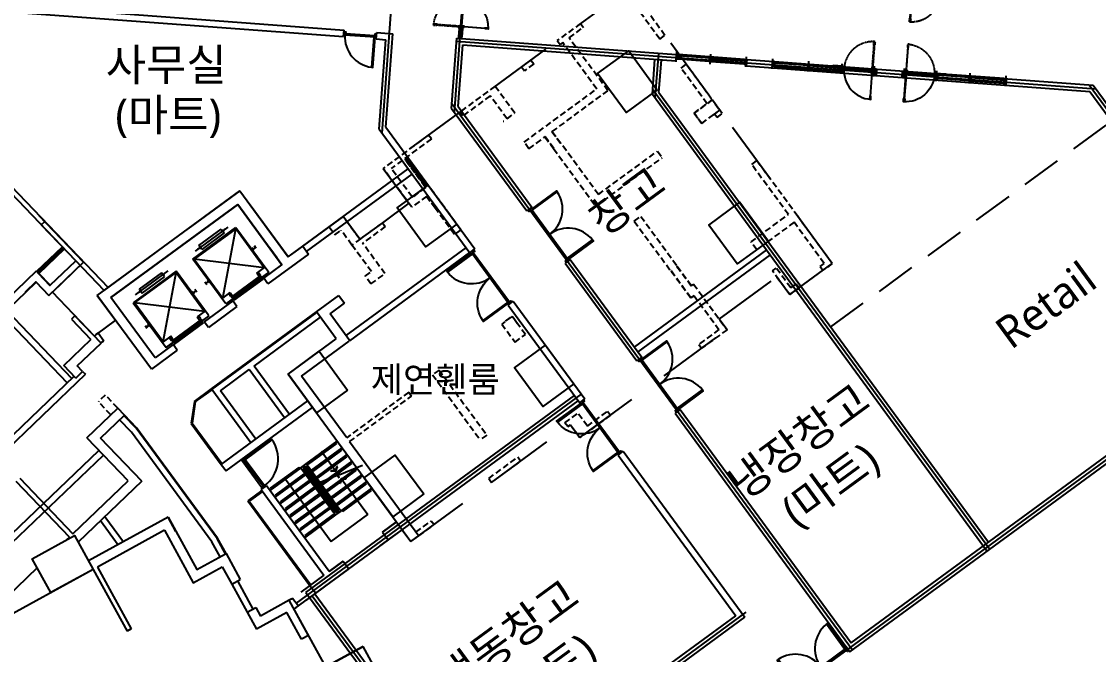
# Model space of a CAD drawing. Header units: millimetres. Extents: x 75184266 to 76346726, y -35077925 to -33679385.
# Drawn here: x 75439987 to 75473512, y -34888925 to -34869226 of the extents above; entities that cross this region are included whole.
import ezdxf
from ezdxf.enums import TextEntityAlignment as Align

# ---------------------------------------------------------------- set-up
doc = ezdxf.new("R2010")
doc.units = ezdxf.units.MM
doc.header["$LTSCALE"] = 50
doc.header["$MEASUREMENT"] = 0
for name, pattern in [('HIDDEN2', [0.1875, 0.125, -0.0625]), ('XR-1F-PLAN$0$CEN', [62, 60, -1, 0, -1]), ('XR-1F-PLAN$0$HIDDEN', [0.375, 0.25, -0.125]), ('XR-지하3층$0$H', [1.3, 0.8, -0.5]), ('XR-지하3층$0$HIDDEN', [0.375, 0.25, -0.125])]:
    doc.linetypes.add(name, pattern=pattern)
doc.layers.get('Defpoints').update_dxf_attribs({"color": 51, "linetype": 'CONTINUOUS'})
for name, color, linetype in [('AA-DWXM-DOOR', 4, 'CONTINUOUS'), ('AA-MKXS', 3, 'CONTINUOUS'), ('XR-1F-PLAN$0$A-CEN02', 27, 'XR-1F-PLAN$0$CEN'), ('XR-1F-PLAN$0$A-DOR-FRAME', 7, 'CONTINUOUS'), ('XR-1F-PLAN$0$A-DOR-GL', 142, 'CONTINUOUS'), ('XR-1F-PLAN$0$A-DOR-HID', 9, 'XR-1F-PLAN$0$HIDDEN'), ('XR-1F-PLAN$0$A-DOR-TRACE', 8, 'CONTINUOUS'), ('XR-1F-PLAN$0$A-FRAME', 1, 'CONTINUOUS'), ('XR-1F-PLAN$0$A-HDCP7', 7, 'CONTINUOUS'), ('XR-1F-PLAN$0$A-WIN-ELE8', 8, 'CONTINUOUS'), ('XR-지하3층$0$CON', 2, 'CONTINUOUS')]:
    doc.layers.add(name, color=color, linetype=linetype)
doc.layers.add('건축', color=8, linetype='CONTINUOUS', plot=False)
doc.styles.add('XR-지하3층$0$맑은고딕', font='malgun.ttf')

# ---------------------------------------------------------------- blocks, each defined once
blk = doc.blocks.new('XR-1F-PLAN$0$양개문')
at = {"layer": 'XR-1F-PLAN$0$A-DOR-FRAME', "ltscale": 0.5}
for points in [[(50, 800), (60, 800), (60, 815), (75, 815), (75, 800), (85, 800), (85, 900), (50, 900)], [(1750, 800), (1740, 800), (1740, 815), (1725, 815), (1725, 800), (1715, 800), (1715, 900), (1750, 900)], [(50, 100), (0, 100), (0, 0), (50, 0)], [(50, 150), (60, 150), (60, 135), (75, 135), (75, 150), (85, 150), (85, 50), (50, 50)], [(1750, 150), (1740, 150), (1740, 135), (1725, 135), (1725, 150), (1715, 150), (1715, 50), (1750, 50)], [(1800, 100), (1750, 100), (1750, 0), (1800, 0)]]:
    blk.add_lwpolyline(points, close=True, dxfattribs=at)
at = {"layer": 'XR-1F-PLAN$0$A-DOR-GL'}
for points in [[(62, 137), (72, 137), (72, 812), (62, 812)], [(1737, 137), (1727, 137), (1727, 812), (1737, 812)]]:
    blk.add_lwpolyline(points, close=True, dxfattribs=at)
at = {"layer": 'XR-1F-PLAN$0$A-DOR-HID', "ltscale": 2}
for points in [[(50, -50), (60, -50), (60, -35), (75, -35), (75, -50), (85, -50), (85, 50), (50, 50)], [(1750, -50), (1740, -50), (1740, -35), (1725, -35), (1725, -50), (1715, -50), (1715, 50), (1750, 50)], [(62, -37), (72, -37), (72, -712), (62, -712)], [(1737, -37), (1727, -37), (1727, -712), (1737, -712)], [(50, -700), (60, -700), (60, -715), (75, -715), (75, -700), (85, -700), (85, -800), (50, -800)], [(1750, -700), (1740, -700), (1740, -715), (1725, -715), (1725, -700), (1715, -700), (1715, -800), (1750, -800)]]:
    blk.add_lwpolyline(points, close=True, dxfattribs=at)
for centre, start, end in [((50, 50), 270, 0), ((1750, 50), 180, 270)]:
    blk.add_arc(centre, 850, start, end, dxfattribs=at)
at = {"layer": 'XR-1F-PLAN$0$A-DOR-TRACE'}
for centre, start, end in [((50, 50), 360, 90), ((1750, 50), 90, 180)]:
    blk.add_arc(centre, 850, start, end, dxfattribs=at)
at = {"layer": 'XR-1F-PLAN$0$A-WIN-ELE8'}
for p, q in [((1715, 65), (85, 65)), ((1715, 35), (85, 35))]:
    blk.add_line(p, q, dxfattribs=at)
blk = doc.blocks.new('d-1000')
at = {"layer": 'AA-DWXM-DOOR', "color": 8}
for p, q in [((40, 100), (980, 100)), ((55, 60), (965, 60))]:
    blk.add_line(p, q, dxfattribs=at)
at = {"layer": 'AA-DWXM-DOOR'}
blk.add_lwpolyline([(40, 100), (80, 100), (80, 1040), (40, 1040), (40, 100)], dxfattribs=at)
for points in [[(40, 100), (10, 100), (10, 0), (55, 0), (55, 60), (40, 60)], [(980, 100), (1010, 100), (1010, 0), (965, 0), (965, 60), (980, 60)]]:
    blk.add_lwpolyline(points, close=True, dxfattribs=at)
at = {"layer": 'AA-DWXM-DOOR', "color": 9}
blk.add_arc((32, 93), 948, 0.4142, 87.0949, dxfattribs=at)
at = {"layer": 'AA-MKXS', "ltscale": 0.5}
for p, q in [((0, 150), (0, -50)), ((1020, 150), (1020, -50))]:
    blk.add_line(p, q, dxfattribs=at)
blk = doc.blocks.new('XR-1F-PLAN$0$A$C10B20476')
at = {"layer": 'Defpoints'}
for p, q in [((134, 35), (110, 35)), ((110, 35), (110, 0)), ((134, 35), (134, 0))]:
    blk.add_line(p, q, dxfattribs=at)
at = {"layer": 'XR-1F-PLAN$0$A-CEN02', "linetype": 'Continuous'}
blk.add_line((318, 80), (0, 80), dxfattribs=at)
at = {"layer": 'XR-1F-PLAN$0$A-FRAME'}
for p, q in [((144, 80), (110, 80)), ((110, 56), (144, 56)), ((110, 43), (144, 43)), ((144, 20), (134, 20))]:
    blk.add_line(p, q, dxfattribs=at)
for points in [[(88, 20), (88, 80)], [(110, 35), (110, 80)], [(122, 48), (144, 48), (144, 20), (238, 20), (238, 80), (144, 80), (144, 51), (122, 51), (122, 48)]]:
    blk.add_lwpolyline(points, dxfattribs=at)
blk = doc.blocks.new('XR-1F-PLAN$0$A$C491451C1')
at = {"layer": 'Defpoints'}
for p, q in [((15, 208), (-20, 208)), ((15, 184), (-20, 184)), ((15, 184), (15, 208)), ((45, 208), (45, 184)), ((45, 208), (80, 208)), ((45, 184), (80, 184))]:
    blk.add_line(p, q, dxfattribs=at)
at = {"layer": 'XR-1F-PLAN$0$A-CEN02', "linetype": 'Continuous'}
blk.add_line((30, 0), (30, 318), dxfattribs=at)
at = {"layer": 'XR-1F-PLAN$0$A-FRAME'}
for p, q in [((0, 174), (0, 184)), ((24, 208), (24, 174)), ((37, 208), (37, 174)), ((60, 174), (60, 184))]:
    blk.add_line(p, q, dxfattribs=at)
for points in [[(0, 230), (60, 230)], [(29, 196), (29, 174), (0, 174), (0, 80), (60, 80), (60, 174), (32, 174), (32, 196), (29, 196)], [(15, 208), (45, 208)]]:
    blk.add_lwpolyline(points, dxfattribs=at)
blk = doc.blocks.new('XR-1F-PLAN$0$A$C7F517DA1')
at = {"layer": 'XR-1F-PLAN$0$A-DOR-FRAME', "ltscale": 0.5, "elevation": 0}
for points in [[(50, 1675), (60, 1675), (60, 1690), (75, 1690), (75, 1675), (85, 1675), (85, 1775), (50, 1775)], [(50, 925), (10, 925), (10, 825), (50, 825)], [(990, 925), (950, 925), (950, 825), (990, 825)]]:
    blk.add_lwpolyline(points, close=True, dxfattribs=at)
blk.add_lwpolyline([(50, 875), (50, 975), (60, 975), (60, 960), (75, 960), (75, 975), (85, 975), (85, 875), (50, 875)], dxfattribs=at)
at = {"layer": 'XR-1F-PLAN$0$A-DOR-GL', "elevation": 0}
blk.add_lwpolyline([(62, 962), (72, 962), (72, 1687), (62, 1687)], close=True, dxfattribs=at)
at = {"layer": 'XR-1F-PLAN$0$A-DOR-HID', "ltscale": 2, "elevation": 0}
blk.add_lwpolyline([(50, 875), (50, 775), (60, 775), (60, 790), (75, 790), (75, 775), (85, 775), (85, 875), (50, 875)], dxfattribs=at)
for points in [[(62, 788), (72, 788), (72, 63), (62, 63)], [(50, 75), (60, 75), (60, 60), (75, 60), (75, 75), (85, 75), (85, -25), (50, -25)]]:
    blk.add_lwpolyline(points, close=True, dxfattribs=at)
at = {"layer": 'XR-1F-PLAN$0$A-DOR-HID', "ltscale": 2}
blk.add_arc((50, 875, 0), 900, 270, 0, dxfattribs=at)
at = {"layer": 'XR-1F-PLAN$0$A-DOR-TRACE'}
blk.add_arc((50, 875, 0), 900, 0, 90, dxfattribs=at)
at = {"layer": 'XR-1F-PLAN$0$A-WIN-ELE8'}
for p, q in [((85, 890, 0), (950, 890, 0)), ((85, 860, 0), (950, 860, 0))]:
    blk.add_line(p, q, dxfattribs=at)
blk = doc.blocks.new('SW-4.05')
at = {"layer": 'AA-MKXS', "ltscale": 0.5}
for p, q in [((0, -200), (0, 0)), ((3250, -200, 0), (3250, 0, 0))]:
    blk.add_line(p, q, dxfattribs=at)
at = {"layer": 'XR-1F-PLAN$0$A-DOR-GL', "elevation": 0}
for points in [[(1095, -154), (1095, -178), (2105, -178), (2105, -154)], [(3195, -154), (3195, -178), (2135, -178), (2135, -154)]]:
    blk.add_lwpolyline(points, close=True, dxfattribs=at)
at = {"layer": 'XR-1F-PLAN$0$A-FRAME'}
for p, q in [((10, -200), (10, -178)), ((70, -200), (70, -178)), ((2090, -200), (2090, -178)), ((2150, -200), (2150, -178)), ((3180, -200, 0), (3180, -178, 0)), ((3240, -200, 0), (3240, -178, 0))]:
    blk.add_line(p, q, dxfattribs=at)
at = {"layer": 'XR-1F-PLAN$0$A-HDCP7', "elevation": 0}
blk.add_lwpolyline([(1350, -200), (1050, -200), (1050, -215), (1350, -215)], close=True, dxfattribs=at)
at = {"layer": 'XR-1F-PLAN$0$A-WIN-ELE8'}
for p, q in [((2090, -50, 0), (1110, -50, 0)), ((3180, -200, 0), (1110, -200, 0)), ((3180, -50, 0), (2150, -50, 0))]:
    blk.add_line(p, q, dxfattribs=at)
at = {"layer": 'XR-1F-PLAN$0$A-DOR-FRAME', "ltscale": 600, "extrusion": (0, 0, -1), "xscale": -1, "zscale": -1, "rotation": 2.5358915e-09}
blk.add_blockref('XR-1F-PLAN$0$A$C7F517DA1', (-60, -1025, 0), dxfattribs=at)
at = {"layer": 'XR-1F-PLAN$0$A-FRAME', "extrusion": (0, 0, -1), "zscale": -1, "rotation": 90.00000000253594}
blk.add_blockref('XR-1F-PLAN$0$A$C10B20476', (10, -288, 0), dxfattribs=at)
at = {"layer": 'XR-1F-PLAN$0$A-FRAME', "ltscale": 0.5, "extrusion": (0, 0, -1), "xscale": -1, "zscale": -1, "rotation": 180}
for p in [(-1110, 30, 0), (-2150, 30, 0)]:
    blk.add_blockref('XR-1F-PLAN$0$A$C491451C1', p, dxfattribs=at)
at = {"layer": 'XR-1F-PLAN$0$A-FRAME', "xscale": -1, "rotation": 269.999999997464}
blk.add_blockref('XR-1F-PLAN$0$A$C10B20476', (3160, -288, 0), dxfattribs=at)
blk = doc.blocks.new('A$C14493373')
at = {"layer": 'AA-MKXS', "ltscale": 0.5}
for p, q in [((-2186, -391, 0), (-2186, -191, 0)), ((14, -391, 0), (14, -191, 0))]:
    blk.add_line(p, q, dxfattribs=at)
at = {"layer": 'XR-1F-PLAN$0$A-DOR-GL', "elevation": 0}
for points in [[(-2131, -345), (-2131, -369), (-1071, -369), (-1071, -345)], [(-41, -345), (-41, -369), (-1041, -369), (-1041, -345)]]:
    blk.add_lwpolyline(points, close=True, dxfattribs=at)
at = {"layer": 'XR-1F-PLAN$0$A-FRAME'}
for p, q in [((-2176, -391, 0), (-2176, -369, 0)), ((-2116, -391, 0), (-2116, -369, 0)), ((-1086, -391, 0), (-1086, -369, 0)), ((-1026, -391, 0), (-1026, -369, 0)), ((-56, -391, 0), (-56, -369, 0)), ((4, -391, 0), (4, -369, 0))]:
    blk.add_line(p, q, dxfattribs=at)
at = {"layer": 'XR-1F-PLAN$0$A-WIN-ELE8'}
for p, q in [((-2116, -241, 0), (-1086, -241, 0)), ((-1026, -241, 0), (-56, -241, 0)), ((-2116, -391, 0), (-56, -391, 0))]:
    blk.add_line(p, q, dxfattribs=at)
at = {"layer": 'XR-1F-PLAN$0$A-FRAME', "rotation": 89.99995021671474}
blk.add_blockref('XR-1F-PLAN$0$A$C10B20476', (-2096, -479, 0), dxfattribs=at)
at = {"layer": 'XR-1F-PLAN$0$A-FRAME', "ltscale": 0.5, "extrusion": (0, 0, -1), "zscale": -0.9999999999999998, "rotation": 180.0000497695738}
blk.add_blockref('XR-1F-PLAN$0$A$C491451C1', (1086, -161, 0), dxfattribs=at)
at = {"layer": 'XR-1F-PLAN$0$A-FRAME', "xscale": -1, "rotation": 269.9999502477145}
blk.add_blockref('XR-1F-PLAN$0$A$C10B20476', (-76, -479, 0), dxfattribs=at)
blk = doc.blocks.new('FSD 2000')
at = {"layer": 'AA-DWXM-DOOR', "color": 8}
for p, q in [((40, 0), (1980, 0)), ((55, -40), (1965, -40))]:
    blk.add_line(p, q, dxfattribs=at)
at = {"layer": 'AA-DWXM-DOOR'}
for points in [[(40, 0), (80, 0), (80, 970), (40, 970), (40, 0)], [(1980, 0), (1940, 0), (1940, 970), (1980, 970), (1980, 0)]]:
    blk.add_lwpolyline(points, dxfattribs=at)
for points in [[(40, 0), (10, 0), (10, -100), (55, -100), (55, -40), (40, -40)], [(1980, 0), (2010, 0), (2010, -100), (1965, -100), (1965, -40), (1980, -40)]]:
    blk.add_lwpolyline(points, close=True, dxfattribs=at)
at = {"layer": 'AA-DWXM-DOOR', "color": 9}
for centre, start, end in [((39, 0), 359.9874, 87.5996), ((1981, 0), 92.4004, 180.0126)]:
    blk.add_arc(centre, 971, start, end, dxfattribs=at)
at = {"layer": 'AA-MKXS', "ltscale": 0.5}
for p, q in [((0, 50), (0, -150)), ((2020, 50), (2020, -150))]:
    blk.add_line(p, q, dxfattribs=at)
blk = doc.blocks.new('XR-지하3층$0$기둥 0620')
at = {"layer": 'XR-지하3층$0$CON', "ltscale": 0.5}
blk.add_lwpolyline([(-600, 0), (600, 0), (600, 1500), (-600, 1500)], close=True, dxfattribs=at)

msp = doc.modelspace()

# ---------------------------------------------------------------- hatches: boundary and pattern name
at = {"layer": '건축', "linetype": 'HIDDEN2', "ltscale": 30}
h = msp.add_hatch(dxfattribs=at)
h.set_pattern_fill('ANSI31', color=256, scale=350, angle=36.25898, style=0)
h.set_pattern_definition([(81.25898199, (-4606997.482, -52871124.25), (-43.241858887, 6.648619402), [])])
h.paths.add_polyline_path([(75451979.1, -34873442.6), (75451906.6, -34873495.9), (75452557.1, -34874382.8), (75452629.7, -34874329.6)])
at = {"layer": '건축', "ltscale": 0.5}
h = msp.add_hatch(dxfattribs=at)
h.set_pattern_fill('ANSI31', color=256, scale=350, style=0)
h.set_pattern_definition([(45, (4164926.35, -747128.018), (-30.935921677, 30.935921677), [])])
h.paths.add_polyline_path([(75441259.3, -34876239.3), (75441321.5, -34876304.3), (75440527, -34877065.1), (75440464.8, -34877000.1)])

# ---------------------------------------------------------------- linework, layer by layer
for p, q in [((75451213.2, -34872697.3), (75452885.4, -34850151.5)), ((75453466.9, -34872054.8), (75454916.6, -34852508.2)), ((75429577.8, -34867976.3), (75450026.9, -34869493)), ((75429563, -34868175.8), (75450012.1, -34869692.5)), ((75451029.3, -34869767.9), (75451328.5, -34869790.1)), ((75451044.1, -34869568.5), (75451542.8, -34869605.4)), ((75451121.8, -34872577.1), (75451328.5, -34869790.1)), ((75451326.7, -34872518.3), (75451542.8, -34869605.4)), ((75453375.8, -34871930.6), (75453538.3, -34869740)), ((75453538.3, -34869740), (75460369.5, -34870246.6)), ((75453530.9, -34869839.7), (75473427, -34871315.4)), ((75453580.7, -34871871.9), (75453722.9, -34869954.2)), ((75453722.9, -34869954.2), (75460354.7, -34870446.1)), ((75435876, -34870400.9), (75442678.8, -34877504.8)), ((75459625.4, -34871491.2), (75459706.5, -34870398)), ((75459716.5, -34871615.4), (75459821, -34870205.9)), ((75459830.3, -34871432.4), (75459906, -34870412.8)), ((75462563.5, -34870409.4), (75473349.3, -34871209.3)), ((75435767.7, -34870504.6), (75442556.8, -34877594.3)), ((75462548.7, -34870608.8), (75473242.5, -34871402)), ((75459636.8, -34871337.6), (75470127.6, -34885646.8)), ((75459830.3, -34871432.4), (75470090, -34885426.4)), ((75473218.2, -34871199.6), (75479026.8, -34879122.4)), ((75473242.5, -34871402), (75474156.9, -34872649.1)), ((75473349.3, -34871209.3), (75474318.2, -34872530.9)), ((75453387.2, -34871777), (75465853.3, -34888780.6)), ((75459625.4, -34871491.2), (75470047, -34885706)), ((75453375.8, -34871930.6), (75455714, -34875119.9)), ((75453580.7, -34871871.9), (75455875.3, -34875001.7)), ((75451121.8, -34872577.1), (75453939.8, -34876420.7)), ((75451326.7, -34872518.3), (75454101.1, -34876302.5)), ((75448740.3, -34876221.3), (75452027, -34873811.7)), ((75448858.6, -34876382.6), (75452145.2, -34873973)), ((75456908.4, -34876749), (75459136.8, -34879788.5)), ((75457069.7, -34876630.7), (75459298.1, -34879670.2)), ((75465815.7, -34888560.1), (75481408.6, -34877128.2)), ((75435095.4, -34911206.7), (75481467.7, -34877208.9)), ((75465772.7, -34888839.7), (75481365.6, -34877407.8)), ((75455134.1, -34878049.8), (75457362.5, -34881089.3)), ((75455295.4, -34877931.5), (75457523.8, -34880971)), ((75439381.6, -34878355.8), (75441408.1, -34880472)), ((75439526, -34878217.5), (75441552.5, -34880333.6)), ((75441889.7, -34880114.6), (75441976.2, -34880204.9)), ((75439154.7, -34882629.9), (75441621.1, -34880267.9)), ((75439293, -34882774.3), (75441976.2, -34880204.9)), ((75448544.8, -34887333.8), (75457418.9, -34880827.8)), ((75448839, -34886994.1), (75457198.4, -34880865.4)), ((75449118.5, -34887037.2), (75457316.7, -34881026.7)), ((75460331.1, -34881417.5), (75465772.7, -34888839.7)), ((75460492.4, -34881299.3), (75465815.7, -34888560.1)), ((75438768.6, -34886045.6), (75442395.2, -34882572.7)), ((75438897.4, -34886199.2), (75442533.5, -34882717.2)), ((75458556.9, -34882718.3), (75462224.6, -34887721)), ((75458718.2, -34882600.1), (75462504.2, -34887764.1)), ((75446532.3, -34886734.5), (75447013.4, -34887611.2)), ((75446707.6, -34886638.3), (75447188.7, -34887514.9)), ((75448839, -34886994.1), (75453865.2, -34893849.7)), ((75449037.8, -34887096.2), (75455719.6, -34896210)), ((75449118.5, -34887037.2), (75454026.5, -34893731.5)), ((75453924.3, -34893930.4), (75462541.9, -34887612.4)), ((75459671.8, -34889592.6), (75462224.6, -34887721)), ((75459790.1, -34889753.9), (75462504.2, -34887764.1))]:
    msp.add_line(p, q, dxfattribs=at)
at = {"layer": '건축'}
for p, q in [((75453610.4, -34869444.1), (75453591.8, -34869693.8)), ((75453655.2, -34869447.4), (75453636.7, -34869697.1)), ((75453665.2, -34869448.2), (75453646.7, -34869697.9)), ((75453710.1, -34869451.5), (75453691.6, -34869701.2)), ((75442344.9, -34877749.8), (75446779.8, -34874496.9)), ((75446779.8, -34874496.9), (75448288, -34876553.1)), ((75442764.2, -34877814.2), (75446715.3, -34874916.2)), ((75446715.3, -34874916.2), (75442764.2, -34877814.2)), ((75446715.3, -34874916.2), (75448093.4, -34876795)), ((75440602.2, -34875553.1), (75440710.5, -34875449.4)), ((75440710.5, -34875449.4), (75441920.9, -34876713.3)), ((75445321.3, -34876617), (75446659.9, -34875635.2)), ((75446653.4, -34875677.2), (75445363.2, -34876623.5)), ((75446406.9, -34875628.5), (75445390.9, -34876373.8)), ((75445507.8, -34876195), (75446201.3, -34875686.4)), ((75446290, -34875807.3), (75445596.5, -34876315.9)), ((75446201.3, -34875686.4), (75446290, -34875807.3)), ((75446210.7, -34875741.5), (75446251, -34875711.9)), ((75446240.3, -34875781.8), (75446210.7, -34875741.5)), ((75446280.6, -34875752.2), (75446240.3, -34875781.8)), ((75446250.4, -34877833), (75446653.4, -34875677.2)), ((75446251, -34875711.9), (75446280.6, -34875752.2)), ((75446320.9, -34875722.6), (75446291.3, -34875682.3)), ((75447540.6, -34876886.7), (75446653.4, -34875677.2)), ((75446659.9, -34875635.2), (75447653.5, -34876989.9)), ((75445506.5, -34876320), (75445476.9, -34876279.7)), ((75445596.5, -34876315.9), (75445507.8, -34876195)), ((75445557.6, -34876220.5), (75445517.2, -34876250.1)), ((75445517.2, -34876250.1), (75445546.8, -34876290.4)), ((75445546.8, -34876290.4), (75445587.1, -34876260.8)), ((75445587.1, -34876260.8), (75445557.6, -34876220.5)), ((75447215.3, -34876350.2), (75447156.1, -34876269.6)), ((75447266.3, -34876250.7), (75447185.7, -34876309.9)), ((75447295.9, -34876291.1), (75447236.8, -34876210.4)), ((75448917.8, -34876463.2), (75447659, -34877386.4)), ((75447942.6, -34876589.4), (75447717.8, -34876283)), ((75448288, -34876553.1), (75448740.3, -34876221.3)), ((75448740.3, -34876221.3), (75448917.8, -34876463.2)), ((75446314.9, -34877971.7), (75445321.3, -34876617)), ((75445363.2, -34876623.5), (75446250.4, -34877833)), ((75447540.6, -34876886.7), (75445363.2, -34876623.5)), ((75444805.2, -34876995.5), (75443466.7, -34877977.3)), ((75443508.6, -34877983.8), (75444798.8, -34877037.5)), ((75443536.3, -34877734.1), (75444552.3, -34876988.8)), ((75444346.7, -34877046.7), (75443653.2, -34877555.3)), ((75443741.9, -34877676.2), (75444435.4, -34877167.6)), ((75444435.4, -34877167.6), (75444346.7, -34877046.7)), ((75444356.1, -34877101.8), (75444396.4, -34877072.2)), ((75444385.7, -34877142.1), (75444356.1, -34877101.8)), ((75444426, -34877112.5), (75444385.7, -34877142.1)), ((75444395.8, -34879193.3), (75444798.8, -34877037.5)), ((75444396.4, -34877072.2), (75444426, -34877112.5)), ((75444466.3, -34877082.9), (75444436.7, -34877042.6)), ((75444798.8, -34877037.5), (75445686, -34878247)), ((75445798.9, -34878350.2), (75444805.2, -34876995.5)), ((75447683, -34877030.2), (75446344.5, -34878012)), ((75446526.1, -34877803.1), (75447429.2, -34877140.7)), ((75447452.9, -34877173), (75446549.8, -34877835.4)), ((75447306.7, -34877058.2), (75447540.6, -34876886.7)), ((75447377.7, -34877155), (75447306.7, -34877058.2)), ((75447355.1, -34877022.7), (75447426.1, -34877119.5)), ((75447426.1, -34877119.5), (75447377.7, -34877155)), ((75447429.2, -34877140.7), (75447452.9, -34877173)), ((75447653.5, -34876989.9), (75447653.5, -34876989.9)), ((75447653.5, -34876989.9), (75447683, -34877030.2)), ((75440436.4, -34877331.9), (75440837.5, -34877750.8)), ((75445755.8, -34877420.7), (75445696.6, -34877340.1)), ((75445726.2, -34877380.4), (75445806.8, -34877321.2)), ((75445836.4, -34877361.6), (75445777.3, -34877280.9)), ((75446575.8, -34877870.9), (75447478.9, -34877208.5)), ((75447502.6, -34877240.7), (75446599.5, -34877903.1)), ((75447478.9, -34877208.5), (75447502.6, -34877240.7)), ((75444030.5, -34880047.9), (75442344.9, -34877749.8)), ((75444142.2, -34879693), (75442764.2, -34877814.2)), ((75443651.9, -34877680.3), (75443622.3, -34877640)), ((75443653.2, -34877555.3), (75443741.9, -34877676.2)), ((75443702.9, -34877580.8), (75443662.6, -34877610.4)), ((75443662.6, -34877610.4), (75443692.2, -34877650.7)), ((75443692.2, -34877650.7), (75443732.5, -34877621.1)), ((75443732.5, -34877621.1), (75443702.9, -34877580.8)), ((75445360.7, -34877710.5), (75445301.5, -34877629.9)), ((75445411.7, -34877611), (75445331.1, -34877670.2)), ((75445441.3, -34877651.4), (75445382.1, -34877570.7)), ((75446250.4, -34877833), (75446484.2, -34877661.5)), ((75446506.8, -34877793.7), (75446435.9, -34877697)), ((75446484.2, -34877661.5), (75446555.2, -34877758.2)), ((75446555.2, -34877758.2), (75446506.8, -34877793.7)), ((75446549.8, -34877835.4), (75446526.1, -34877803.1)), ((75449170.6, -34878262), (75449864.1, -34877753.3)), ((75443466.7, -34877977.3), (75444460.3, -34879332)), ((75444395.8, -34879193.3), (75443508.6, -34877983.8)), ((75445686, -34878247), (75443508.6, -34877983.8)), ((75446561.3, -34877918.7), (75445674.3, -34878569.3)), ((75446691.4, -34878096.1), (75445804.4, -34878746.7)), ((75446344.5, -34878012), (75446314.9, -34877971.7)), ((75446314.9, -34877971.7), (75446314.9, -34877971.7)), ((75446691.4, -34878096.1), (75446561.3, -34877918.7)), ((75446599.5, -34877903.1), (75446575.8, -34877870.9)), ((75449589.9, -34878326.4), (75450041.5, -34877995.2)), ((75441543, -34878487.5), (75442148.2, -34879119.4)), ((75444489.9, -34879372.3), (75445828.4, -34878390.5)), ((75445574.6, -34878501), (75444671.5, -34879163.4)), ((75445686, -34878247), (75445452.1, -34878418.5)), ((75445452.1, -34878418.5), (75445523.1, -34878515.3)), ((75445571.5, -34878479.8), (75445500.5, -34878383)), ((75445523.1, -34878515.3), (75445571.5, -34878479.8)), ((75445598.3, -34878533.3), (75445574.6, -34878501)), ((75445828.4, -34878390.5), (75445798.9, -34878350.2)), ((75445798.9, -34878350.2), (75445798.9, -34878350.2)), ((75445900.8, -34880660.2), (75449170.6, -34878262)), ((75445912.7, -34880676.4), (75449182.4, -34878278.1)), ((75447226.5, -34879948.3), (75449294.8, -34878431.3)), ((75443901.2, -34878781), (75443842, -34878700.4)), ((75443871.6, -34878740.7), (75443952.2, -34878681.5)), ((75443981.8, -34878721.9), (75443922.7, -34878641.2)), ((75444695.2, -34879195.7), (75445598.3, -34878533.3)), ((75445624.3, -34878568.8), (75444721.2, -34879231.2)), ((75444744.9, -34879263.4), (75445648, -34878601)), ((75445648, -34878601), (75445624.3, -34878568.8)), ((75445804.4, -34878746.7), (75445674.3, -34878569.3)), ((75441299.5, -34879932.1), (75442148.2, -34879119.4)), ((75442246.5, -34879024.1), (75442308.6, -34878964.7)), ((75442308.6, -34878964.7), (75442371.3, -34878918.6)), ((75442371.3, -34878918.6), (75442548.7, -34879160.6)), ((75442371.3, -34878918.6, 0.1), (75442548.7, -34879160.6, 0.1)), ((75442454, -34879240.8), (75442501.8, -34879195)), ((75442501.8, -34879195), (75442548.7, -34879160.6)), ((75444629.6, -34879021.8), (75444395.8, -34879193.3)), ((75444581.3, -34879057.3), (75444652.2, -34879154)), ((75444700.6, -34879118.5), (75444629.6, -34879021.8)), ((75444652.2, -34879154), (75444700.6, -34879118.5)), ((75444671.5, -34879163.4), (75444695.2, -34879195.7)), ((75441723.7, -34879941.3), (75442464, -34879232.3)), ((75444836.8, -34879456.4), (75444030.5, -34880047.9)), ((75444706.7, -34879279), (75444142.2, -34879693)), ((75444460.3, -34879332), (75444460.3, -34879332)), ((75444460.3, -34879332), (75444489.9, -34879372.3)), ((75444836.8, -34879456.4), (75444706.7, -34879279)), ((75444721.2, -34879231.2), (75444744.9, -34879263.4)), ((75441673, -34880322.1), (75441299.5, -34879932.1)), ((75441889.7, -34880114.6), (75441723.7, -34879941.3)), ((75446178.2, -34880717.2), (75447073.3, -34880060.7)), ((75448176.3, -34881564.5), (75447073.3, -34880060.7)), ((75448329.5, -34881452.2), (75447226.5, -34879948.3)), ((75448282.9, -34880196.6), (75452109.5, -34885413.7)), ((75445369.3, -34881050.1), (75445900.8, -34880660.2)), ((75445397, -34881067), (75445918.6, -34880684.4)), ((75447128.1, -34882333.4), (75445912.7, -34880676.4)), ((75447281.3, -34882221), (75446178.2, -34880717.2)), ((75445369.3, -34881050.1), (75445264.9, -34881729.1)), ((75445397, -34881067), (75445296.4, -34881721.4)), ((75446204.8, -34883010.6), (75448898, -34881035.2)), ((75443190, -34881472.4), (75442982.5, -34881255.8)), ((75443552.3, -34881879.7), (75443175.5, -34881486.3)), ((75443567.7, -34881866.9), (75443190, -34881472.4)), ((75446352.7, -34883212.2), (75449045.9, -34881236.8)), ((75443406.5, -34882002.2), (75443038.3, -34881617.7)), ((75446074.5, -34885318.4), (75443552.3, -34881879.7)), ((75446091.4, -34885307.6), (75443567.7, -34881866.9)), ((75445272.2, -34881739.2), (75446204.8, -34883010.6)), ((75445296.4, -34881721.4), (75446229, -34882992.9)), ((75445913.9, -34885420.7), (75443406.5, -34882002.2)), ((75448847.1, -34882994.8), (75449814.7, -34882285.1)), ((75448917, -34883005.5), (75449804, -34882354.9)), ((75449000.9, -34883204.4), (75449968.5, -34882494.7)), ((75449804, -34882354.9), (75449774.4, -34882314.6)), ((75449957.8, -34882564.6), (75449928.2, -34882524.3)), ((75450198.6, -34882301.2), (75452351.4, -34885236.3)), ((75447505, -34883687.7), (75446907.7, -34882873.3)), ((75446932.7, -34882836.4), (75446953.4, -34882864.6)), ((75447547.8, -34883675), (75446953.4, -34882864.6)), ((75449070.8, -34883215.2), (75449957.8, -34882564.6)), ((75449154.7, -34883414.1), (75450122.3, -34882704.4)), ((75449224.5, -34883424.8), (75450111.5, -34882774.3)), ((75449341, -34882632.5), (75449772.8, -34883221.2)), ((75450111.5, -34882774.3), (75450082, -34882733.9)), ((75446204.8, -34883010.6), (75446352.7, -34883212.2)), ((75447470.1, -34883738.1), (75446849.1, -34882891.5)), ((75448685.8, -34883113.1), (75447718.2, -34883822.8)), ((75448616, -34883102.3), (75447729, -34883752.9)), ((75448645.5, -34883142.6), (75448616, -34883102.3)), ((75448685.8, -34883113.1), (75448847.1, -34882994.8)), ((75448685.8, -34883113.1), (75449762.3, -34884580.6)), ((75448755.7, -34883123.8), (75448836.4, -34883064.7)), ((75448755.7, -34883123.8), (75449773, -34884510.7)), ((75449793.2, -34884496), (75448775.9, -34883109)), ((75448816.2, -34883079.5), (75449833.5, -34884466.4)), ((75448836.4, -34883064.7), (75449853.6, -34884451.6)), ((75449923.5, -34884462.3), (75448847.1, -34882994.8)), ((75448887.4, -34882965.2), (75448917, -34883005.5)), ((75449041.2, -34883174.9), (75449070.8, -34883215.2)), ((75449308.4, -34883623.7), (75450276.1, -34882914)), ((75449378.3, -34883634.5), (75450265.3, -34882983.9)), ((75449462.2, -34883833.4), (75450429.8, -34883123.7)), ((75449532.1, -34883844.1), (75450419.1, -34883193.6)), ((75449629.3, -34883228.1), (75449629.8, -34883202.5)), ((75449629.8, -34883202.5), (75449753.5, -34883194.9)), ((75449797.9, -34883079.2), (75449753.5, -34883194.9)), ((75449772.8, -34883221.2), (75449822.5, -34883086.4)), ((75449822.5, -34883086.4), (75449797.9, -34883079.2)), ((75449899.2, -34883326.5), (75450604.9, -34883032.7)), ((75450265.3, -34882983.9), (75450235.7, -34882943.6)), ((75450419.1, -34883193.6), (75450389.5, -34883153.2)), ((75441477.4, -34885272.3), (75439821, -34883542.5)), ((75443728.9, -34883531.7), (75441748.6, -34885428)), ((75448839.6, -34883322.7), (75447872, -34884032.4)), ((75448769.7, -34883312), (75447882.7, -34883962.6)), ((75448993.4, -34883532.4), (75448025.8, -34884242.1)), ((75448923.5, -34883521.6), (75448036.5, -34884172.2)), ((75448202, -34883467.9), (75449624.4, -34885407.2)), ((75448799.3, -34883352.3), (75448769.7, -34883312)), ((75448900.1, -34883278.4), (75448879.9, -34883293.1)), ((75448953.1, -34883561.9), (75448923.5, -34883521.6)), ((75448940.4, -34883248.8), (75448960.6, -34883234)), ((75449053.9, -34883488), (75449033.7, -34883502.8)), ((75449054.5, -34883655.2), (75449814.9, -34883345.6)), ((75449094.2, -34883458.4), (75449114.3, -34883443.7)), ((75449195, -34883384.5), (75449224.5, -34883424.8)), ((75449616, -34884043), (75450583.6, -34883333.3)), ((75449772.8, -34883221.2), (75449629.3, -34883228.1)), ((75449685.9, -34884053.8), (75450572.9, -34883403.2)), ((75449769.8, -34884252.7), (75450737.4, -34883543)), ((75449814.9, -34883345.6), (75449871.6, -34883422.9)), ((75449871.6, -34883422.9), (75449842.5, -34883249.2)), ((75449842.5, -34883249.2), (75449899.2, -34883326.5)), ((75449940.8, -34883450.2), (75449891.1, -34883585)), ((75449915.6, -34883592.2), (75449960, -34883476.5)), ((75449940.8, -34883450.2), (75450084.3, -34883443.3)), ((75449940.8, -34883450.2), (75450763.4, -34884571.8)), ((75450083.7, -34883468.9), (75449960, -34883476.5)), ((75450084.3, -34883443.3), (75450083.7, -34883468.9)), ((75450572.9, -34883403.2), (75450543.3, -34883362.9)), ((75447471.2, -34883824.2), (75447035.8, -34884143.5)), ((75447488.9, -34883848.3), (75447077.7, -34884150)), ((75447450.5, -34883795.9), (75447611.8, -34883677.6)), ((75447450.5, -34883795.9), (75449402.2, -34886456.9)), ((75449563.5, -34886338.6), (75447611.8, -34883677.6)), ((75449563.5, -34886338.6), (75447611.8, -34883677.6)), ((75447729, -34883752.9), (75447758.5, -34883793.2)), ((75449147.2, -34883742), (75448179.5, -34884451.7)), ((75449077.3, -34883731.3), (75448190.3, -34884381.9)), ((75449106.8, -34883771.6), (75449077.3, -34883731.3)), ((75449207.6, -34883697.7), (75449187.5, -34883712.4)), ((75449248, -34883668.1), (75449268.1, -34883653.3)), ((75449348.8, -34883594.2), (75449378.3, -34883634.5)), ((75449401.7, -34883877.7), (75449421.9, -34883863)), ((75449502.5, -34883803.8), (75449532.1, -34883844.1)), ((75449839.6, -34884263.4), (75450726.6, -34883612.9)), ((75449891.1, -34883585), (75449915.6, -34883592.2)), ((75449923.5, -34884462.3), (75450891.1, -34883752.6)), ((75449993.4, -34884473.1), (75450880.4, -34883822.5)), ((75450726.6, -34883612.9), (75450697.1, -34883572.5)), ((75450880.4, -34883822.5), (75450850.8, -34883782.2)), ((75447035.8, -34884143.5), (75448966.8, -34886776.3)), ((75447077.7, -34884150), (75448991, -34886758.5)), ((75447882.7, -34883962.6), (75447912.3, -34884002.9)), ((75448036.5, -34884172.2), (75448066.1, -34884212.5)), ((75449300.9, -34883951.7), (75448333.3, -34884661.4)), ((75449231, -34883940.9), (75448344.1, -34884591.5)), ((75449454.7, -34884161.3), (75448487.1, -34884871)), ((75449384.8, -34884150.6), (75448497.8, -34884801.2)), ((75449260.6, -34883981.2), (75449231, -34883940.9)), ((75449361.4, -34883907.3), (75449341.3, -34883922.1)), ((75449414.4, -34884190.9), (75449384.8, -34884150.6)), ((75449515.2, -34884117), (75449495, -34884131.8)), ((75449555.5, -34884087.4), (75449575.7, -34884072.6)), ((75449656.3, -34884013.5), (75449685.9, -34884053.8)), ((75449810.1, -34884223.1), (75449839.6, -34884263.4)), ((75448190.3, -34884381.9), (75448219.9, -34884422.2)), ((75449608.5, -34884371), (75448640.9, -34885080.7)), ((75449538.6, -34884360.2), (75448651.6, -34885010.8)), ((75449568.2, -34884400.5), (75449538.6, -34884360.2)), ((75449669, -34884326.6), (75449648.8, -34884341.4)), ((75449709.3, -34884297), (75449729.4, -34884282.3)), ((75449923.5, -34884462.3), (75449762.3, -34884580.6)), ((75449853.6, -34884451.6), (75449773, -34884510.7)), ((75449883.2, -34884491.9), (75449802.6, -34884551.1)), ((75449963.8, -34884432.8), (75449993.4, -34884473.1)), ((75444551.9, -34884653.8), (75442071, -34886015.4)), ((75444794.9, -34885096.5), (75444551.9, -34884653.8)), ((75448344.1, -34884591.5), (75448373.6, -34884631.8)), ((75448497.8, -34884801.2), (75448527.4, -34884841.5)), ((75449762.3, -34884580.6), (75448794.6, -34885290.4)), ((75449692.4, -34884569.9), (75448805.4, -34885220.5)), ((75449624.4, -34885407.2), (75450763.4, -34884571.8)), ((75449721.9, -34884610.2), (75449692.4, -34884569.9)), ((75451660, -34884800.9), (75451224.6, -34885120.2)), ((75451224.6, -34885120.2), (75451660, -34884800.9)), ((75444433.2, -34885061.1), (75442346.8, -34886206.2)), ((75448651.6, -34885010.8), (75448681.2, -34885051.1)), ((75448805.4, -34885220.5), (75448835, -34885260.8)), ((75451224.6, -34885120.2), (75451402, -34885362.2)), ((75451402, -34885362.2), (75451837.4, -34885042.8)), ((75441477.4, -34885272.3), (75441374.3, -34885371)), ((75446170, -34885887.4), (75445913.9, -34885420.7)), ((75446336.6, -34885796), (75446074.5, -34885318.4)), ((75446354.1, -34885786.4), (75446091.4, -34885307.6)), ((75452109.5, -34885413.7), (75452351.4, -34885236.3)), ((75446354.1, -34885786.4), (75446795.3, -34886590.2)), ((75440477.6, -34886229.8), (75438956.8, -34887686.1)), ((75442346.8, -34886206.2), (75443402.9, -34888130.4)), ((75446235.5, -34886193.7), (75446532.3, -34886734.5)), ((75449998.9, -34886019.2), (75449563.5, -34886338.6)), ((75449563.5, -34886338.6), (75449998.9, -34886019.2)), ((75449998.9, -34886019.2), (75450176.4, -34886261.1)), ((75442215.3, -34886278.4), (75439155.8, -34887957.5)), ((75442215.3, -34886278.4), (75443271.4, -34888202.6)), ((75449402.2, -34886456.9), (75448676.5, -34886989.2)), ((75448853.9, -34887231.1), (75450176.4, -34886261.1)), ((75448966.8, -34886776.3), (75449144.2, -34887018.2)), ((75448966.8, -34886776.3, -0.1), (75449144.2, -34887018.2, -0.1)), ((75448320.8, -34887239.4), (75447422.2, -34887732.5)), ((75448378.8, -34887207.5), (75448320.8, -34887239.4)), ((75448426.5, -34887172.5), (75448378.8, -34887207.5)), ((75448426.5, -34887172.5), (75448604, -34887414.4)), ((75448426.5, -34887172.5, 0.1), (75448604, -34887414.4, 0.1)), ((75447276.4, -34887466.8), (75447422.2, -34887732.5)), ((75448465.1, -34887502.4), (75448540.4, -34887461.1)), ((75448540.4, -34887461.1), (75448604, -34887414.4)), ((75447013.4, -34887611.2), (75447303.6, -34888139.9)), ((75448246, -34887622.7), (75447303.6, -34888139.9)), ((75448700.6, -34888451.1), (75448246, -34887622.7)), ((75443402.9, -34888130.4), (75443271.4, -34888202.6)), ((75448919.8, -34888330.8), (75448700.6, -34888451.1)), ((75451625.8, -34890507.4), (75450620.2, -34888675.2))]:
    msp.add_line(p, q, dxfattribs=at)
at = {"layer": '건축', "linetype": 'HIDDEN2', "ltscale": 30}
for p, q in [((75457389.7, -34869288.1), (75457478.5, -34869409)), ((75456946.2, -34869613.4), (75456664, -34869820.4)), ((75459854.7, -34869774.4), (75460016, -34869656.1)), ((75459854.7, -34869774.4), (75460016, -34869656.1)), ((75456664, -34869820.4), (75456752.7, -34869941.3)), ((75455841.5, -34870423.6), (75455551.3, -34870636.6)), ((75455841.5, -34870423.6), (75455930.3, -34870544.6)), ((75460517.1, -34870677.5), (75460678.4, -34870559.2)), ((75455634.3, -34872981.6), (75457892, -34871325.6)), ((75456507.8, -34872650.9), (75458241.5, -34871379.3)), ((75460924.2, -34872077.9), (75461488.6, -34871663.9)), ((75461577.4, -34871784.9), (75461725.2, -34871986.5)), ((75453728.9, -34872159.2), (75453640.2, -34872038.3)), ((75461160.8, -34872400.5), (75461725.2, -34871986.5)), ((75461640.8, -34872209.6), (75461802.1, -34872091.3)), ((75452656.5, -34872759.8), (75451245.3, -34873794.8)), ((75452745.2, -34872880.8), (75452656.5, -34872759.8)), ((75455782.1, -34873183.2), (75456282.1, -34872816.5)), ((75457945, -34874610.3), (75456774, -34873013.7)), ((75456548.2, -34873179.3), (75457867.1, -34874977.5)), ((75457867.1, -34874977.5), (75459931.4, -34873463.4)), ((75457945, -34874610.3), (75459783.5, -34873261.8)), ((75462717.2, -34873677.1), (75462878.5, -34873558.9)), ((75452600.2, -34874661.3), (75452132.5, -34875004.4)), ((75449562.8, -34875618), (75449998.2, -34875298.6)), ((75450515.7, -34876004.2), (75449998.2, -34875298.6)), ((75459062.2, -34875440.3), (75460197.8, -34876988.5)), ((75459263.8, -34875292.4), (75460399.4, -34876840.6)), ((75449562.8, -34875618), (75449740.2, -34875859.9)), ((75449740.2, -34875859.9), (75449933.8, -34875718)), ((75450273.8, -34876181.6), (75449933.8, -34875718)), ((75451310, -34875607.6), (75450604.5, -34876125.1)), ((75451299.4, -34877072.6), (75450604.5, -34876125.1)), ((75450880.1, -34877008.1), (75450273.8, -34876181.6)), ((75464844.6, -34876848), (75464973.6, -34876753.4)), ((75464844.6, -34876848), (75464933.3, -34876969)), ((75450686.5, -34877150.1), (75450880.1, -34877008.1)), ((75450864, -34877392), (75451299.4, -34877072.6)), ((75463360, -34876988.2), (75463480.9, -34876899.5)), ((75463501.9, -34877181.7), (75463590.6, -34877302.7)), ((75460907.5, -34877398.1), (75461948.4, -34878817.2)), ((75463933.4, -34877516.3), (75464102.7, -34877392.1)), ((75464102.7, -34877392.1), (75464191.4, -34877513.1)), ((75460923.6, -34877758.2), (75461698.4, -34878814.6)), ((75455056.8, -34878551.7), (75455258.4, -34878403.9)), ((75461698.4, -34878814.6), (75461069.5, -34879275.9)), ((75461948.4, -34878817.2), (75461158.2, -34879396.8)), ((75461069.5, -34879275.9), (75461158.2, -34879396.8)), ((75452984.5, -34880071.7), (75454469, -34882095.7)), ((75452782.9, -34880219.6), (75454267.4, -34882243.5)), ((75442982.5, -34881255.8), (75442595.2, -34880851.3)), ((75452041.1, -34880763.7), (75452129.8, -34880884.7)), ((75442765.8, -34881463.3), (75442378.5, -34881058.8)), ((75450198.6, -34882301.2), (75452129.8, -34880884.7)), ((75456903.3, -34881711.6), (75457306.4, -34881415.9)), ((75457602.1, -34881819.1), (75458231.1, -34881357.7)), ((75458231.1, -34881357.7), (75458319.8, -34881478.7)), ((75456992, -34881832.6), (75456903.3, -34881711.6)), ((75454532.6, -34883450.4), (75455435.7, -34882788)), ((75455524.4, -34882909), (75455435.7, -34882788)), ((75454621.3, -34883571.4), (75455524.4, -34882909)), ((75454532.6, -34883450.4), (75454621.3, -34883571.4)), ((75452262.7, -34885115.3), (75452742.5, -34884763.4)), ((75452351.4, -34885236.3), (75452831.2, -34884884.4)), ((75452742.5, -34884763.4), (75452831.2, -34884884.4))]:
    msp.add_line(p, q, dxfattribs=at)
at = {"layer": '건축', "linetype": 'XR-지하3층$0$HIDDEN', "ltscale": 100}
msp.add_line((75465182.5, -34878732.7), (75473920.4, -34872326.5), dxfattribs=at)
at = {"layer": '건축', "ltscale": 100}
for p, q in [((75453823.6, -34876257.9), (75450084.8, -34878999)), ((75450203, -34879160.3), (75453941.9, -34876419.2)), ((75463182.3, -34876326.5), (75459063.7, -34879346.1)), ((75459181.9, -34879507.4), (75463300.5, -34876487.8))]:
    msp.add_line(p, q, dxfattribs=at)
at = {"layer": '건축', "ltscale": 10}
for p, q in [((75447771.3, -34882221.3), (75446932.7, -34882836.4)), ((75446953.4, -34882864.6), (75447791.5, -34882249.8)), ((75446914.9, -34882812.2), (75446834.3, -34882871.3)), ((75446834.3, -34882871.3), (75446849.1, -34882891.5)), ((75446885.1, -34882889.9), (75446907.7, -34882873.3)), ((75446898.8, -34882861.2), (75446932.7, -34882836.4)), ((75446907.7, -34882873.3), (75446898.8, -34882861.2)), ((75446932.7, -34882836.4), (75446914.9, -34882812.2)), ((75446849.1, -34882891.5), (75446885.1, -34882889.9)), ((75447470.1, -34883738.1), (75447482.5, -34883704.3)), ((75447484.9, -34883758.3), (75447470.1, -34883738.1)), ((75447482.5, -34883704.3), (75447505, -34883687.7)), ((75447565.5, -34883699.2), (75447484.9, -34883758.3)), ((75447505, -34883687.7), (75447513.9, -34883699.8)), ((75447513.9, -34883699.8), (75447547.8, -34883675)), ((75447547.8, -34883675), (75447565.5, -34883699.2))]:
    msp.add_line(p, q, dxfattribs=at)
at = {"layer": '건축', "linetype": 'XR-지하3층$0$H', "ltscale": 50}
msp.add_lwpolyline([(75454401.9, -34895565.7), (75450620.2, -34888675.2), (75449458.6, -34889312.7), (75448465.1, -34887502.4), (75448540.4, -34887461.1), (75451837.4, -34885042.8), (75452109.5, -34885413.7), (75457032.3, -34881803), (75457072.6, -34881773.4), (75457368.3, -34882176.6), (75461948.4, -34878817.2), (75461707.4, -34878488.7), (75463497.5, -34877175.7), (75463901.1, -34877726), (75465223.6, -34876756), (75458921.8, -34868164.4), (75451245.3, -34873794.8), (75452043.8, -34874883.4), (75451221.3, -34875486.7), (75450515.7, -34876004.2), (75449998.2, -34875298.6), (75448288, -34876553.1), (75446779.8, -34874496.9), (75442344.9, -34877749.8), (75442911.6, -34878522.4), (75442308.6, -34878964.7), (75442255.9, -34879015.1), (75440945.9, -34877647), (75441920.9, -34876713.3), (75435336.5, -34869837.5)], dxfattribs=at)
at = {"layer": '건축', "linetype": 'HIDDEN2', "ltscale": 30}
for points in [[(75460016, -34869656.1), (75458921.8, -34868164.4)], [(75459854.7, -34869774.4), (75458997.1, -34868605.2)], [(75457389.7, -34869288.1), (75456946.2, -34869613.4)], [(75457035, -34869734.3), (75457478.5, -34869409)], [(75458241.5, -34871379.3), (75457035, -34869734.3)], [(75456833.4, -34869882.2), (75456752.7, -34869941.3)], [(75457892, -34871325.6), (75456833.4, -34869882.2)], [(75455551.3, -34870636.6), (75455640, -34870757.5)], [(75455930.3, -34870544.6), (75455640, -34870757.5)], [(75461327.4, -34871782.2), (75460517.1, -34870677.5)], [(75461802.1, -34872091.3), (75460678.4, -34870559.2)], [(75455343.9, -34872078.4), (75454728.8, -34871239.8), (75453640.2, -34872038.3)], [(75454575.6, -34871538.2), (75453728.9, -34872159.2)], [(75455102, -34872255.9), (75454575.6, -34871538.2)], [(75455102, -34872255.9), (75455343.9, -34872078.4)], [(75461160.8, -34872400.5), (75460924.2, -34872077.9)], [(75461483.3, -34872163.9), (75461725.2, -34871986.5)], [(75461640.8, -34872209.6), (75461563.9, -34872104.8)], [(75454997.1, -34872332.7), (75454985, -34872341.6)], [(75456548.2, -34873179.3), (75456556.3, -34873173.4), (75456290.1, -34872810.6), (75456282.1, -34872816.5)], [(75456774, -34873013.7), (75456765.9, -34873019.6), (75456499.8, -34872656.8), (75456507.8, -34872650.9)], [(75452745.2, -34872880.8), (75451495.3, -34873797.5)], [(75455782.1, -34873183.2), (75455634.3, -34872981.6)], [(75452557.1, -34874382.8), (75451906.6, -34873495.9)], [(75452629.7, -34874329.6), (75451979.1, -34873442.6)], [(75459783.5, -34873261.8), (75459931.4, -34873463.4)], [(75459783.5, -34873261.8), (75459931.4, -34873463.4)], [(75452132.5, -34875004.4), (75451245.3, -34873794.8)], [(75452145.9, -34874684.5), (75451495.3, -34873797.5)], [(75463858.7, -34875233.4), (75462717.2, -34873677.1)], [(75464315.7, -34875518.3), (75462878.5, -34873558.9)], [(75452145.9, -34874684.5), (75452151.8, -34874692.5), (75452563.1, -34874390.9), (75452557.1, -34874382.8)], [(75452645.8, -34874317.8), (75452557.1, -34874382.8)], [(75453663.1, -34875704.7), (75452645.8, -34874317.8)], [(75452858.3, -34875030.1), (75452866.3, -34875024.2), (75452600.2, -34874661.3), (75452592.1, -34874667.2)], [(75453461.5, -34875852.6), (75452858.3, -34875030.1)], [(75451221.3, -34875486.7), (75450273.8, -34876181.6)], [(75451221.3, -34875486.7), (75451310, -34875607.6)], [(75459062.2, -34875440.3), (75459263.8, -34875292.4)], [(75464036.2, -34875475.3), (75462875, -34876327), (75462697.6, -34876085.1), (75463858.7, -34875233.4)], [(75464973.6, -34876753.4), (75464036.2, -34875475.3)], [(75465223.6, -34876756), (75464138.3, -34875276.4)], [(75453663.1, -34875704.7), (75453461.5, -34875852.6)], [(75460399.4, -34876840.6), (75460391.3, -34876846.5), (75460834.9, -34877451.3), (75460843, -34877445.4)], [(75465223.6, -34876756), (75464933.3, -34876969)], [(75450864, -34877392), (75450686.5, -34877150.1)], [(75460826.9, -34877829.2), (75460205.9, -34876982.5), (75460197.8, -34876988.5)], [(75463901.1, -34877726), (75463360, -34876988.2)], [(75463933.4, -34877516.3), (75463480.9, -34876899.5)], [(75460907.5, -34877398.1), (75460843, -34877445.4)], [(75464191.4, -34877513.1), (75463901.1, -34877726)], [(75460923.6, -34877758.2), (75460826.9, -34877829.2)], [(75455418.1, -34878621.6), (75455258.4, -34878403.9)], [(75452984.5, -34880071.7), (75452782.9, -34880219.6)], [(75442595.2, -34880851.3), (75442378.5, -34881058.8)], [(75452041.1, -34880763.7), (75450109.9, -34882180.2)], [(75452052.9, -34880779.8), (75452129.8, -34880884.7)], [(75457602.1, -34881819.1), (75457306.4, -34881415.9)], [(75458319.8, -34881478.7), (75457368.3, -34882176.6)], [(75456992, -34881832.6), (75457072.6, -34881773.4)], [(75457072.6, -34881773.4), (75457368.3, -34882176.6)], [(75454469, -34882095.7), (75454267.4, -34882243.5)]]:
    msp.add_lwpolyline(points, dxfattribs=at)
at = {"layer": '건축', "ltscale": 600}
msp.add_lwpolyline([(75453591.8, -34869693.8), (75453588.1, -34869743.7), (75453687.9, -34869751.1), (75453691.6, -34869701.2)], close=True, dxfattribs=at)
at = {"layer": '건축', "linetype": 'HIDDEN2', "ltscale": 30}
for points in [[(75461488.6, -34871663.9), (75460924.2, -34872077.9), (75461160.8, -34872400.5), (75461725.2, -34871986.5)], [(75456548.2, -34873179.3), (75456556.3, -34873173.4), (75456290.1, -34872810.6), (75456282.1, -34872816.5)], [(75456774, -34873013.7), (75456765.9, -34873019.6), (75456499.8, -34872656.8), (75456507.8, -34872650.9)], [(75452151.8, -34874692.5), (75452145.9, -34874684.5), (75452557.1, -34874382.8), (75452563.1, -34874390.9)], [(75452592.1, -34874667.2), (75452600.2, -34874661.3), (75452866.3, -34875024.2), (75452858.3, -34875030.1)], [(75460843, -34877445.4), (75460834.9, -34877451.3), (75460391.3, -34876846.5), (75460399.4, -34876840.6)], [(75460826.9, -34877829.2), (75460818.8, -34877835.1), (75460197.8, -34876988.5), (75460205.9, -34876982.5)], [(75454935.9, -34878640.5), (75455349.9, -34879204.9), (75455672.4, -34878968.3), (75455258.4, -34878403.9)]]:
    msp.add_lwpolyline(points, close=True, dxfattribs=at)
at = {"layer": '건축', "ltscale": 0.5}
for points in [[(75447659, -34877386.4), (75447528.9, -34877209), (75448093.4, -34876795), (75446715.3, -34874916.2)], [(75440879.8, -34877433.4), (75440872.5, -34877440.3), (75440519.8, -34877072), (75440527, -34877065.1)], [(75440118.3, -34877650.3), (75440111.4, -34877643.1), (75440436.4, -34877331.9), (75440443.3, -34877339.1)], [(75441651.3, -34878383.7), (75441543, -34878487.5)]]:
    msp.add_lwpolyline(points, dxfattribs=at)
at = {"layer": '건축'}
for points in [[(75440602.2, -34875553.1), (75441674.2, -34876672.6)], [(75440837.5, -34877750.8), (75441920.9, -34876713.3)], [(75440879.8, -34877433.4), (75441674.2, -34876672.6)], [(75439208.7, -34878175.2), (75440451, -34876985.6)], [(75440451, -34876985.6), (75440527, -34877065.1)], [(75439381.6, -34878355.8), (75440118.3, -34877650.3)], [(75449864.1, -34877753.3), (75450041.5, -34877995.2)], [(75441651.3, -34878383.7), (75442464, -34879232.3)], [(75449782.7, -34879096.5), (75449170.6, -34878262)], [(75450202.1, -34879161), (75449589.9, -34878326.4)], [(75448282.9, -34880196.6), (75449782.7, -34879096.5)], [(75448702.3, -34880261.1), (75450190, -34879169.9)], [(75441673, -34880322.1), (75441889.7, -34880114.6)], [(75450109.9, -34882180.2), (75448702.3, -34880261.1)], [(75442018.3, -34882179.1), (75442982.5, -34881255.8)], [(75442442.4, -34882188.3), (75443190, -34881472.4)], [(75443304.7, -34883522.5), (75442028.7, -34882189.9)], [(75443728.9, -34883531.7), (75442442.4, -34882188.3)], [(75439929.3, -34883438.8), (75441585.8, -34885168.6)], [(75441585.8, -34885168.6), (75443304.7, -34883522.5)], [(75444551.9, -34884653.8), (75445446.8, -34886284.3), (75446354.1, -34885786.4)], [(75444433.2, -34885061.1), (75445328.1, -34886691.7), (75446235.5, -34886193.7)], [(75446532.3, -34886734.5), (75446795.3, -34886590.2)], [(75448919.8, -34888330.8), (75448320.8, -34887239.4)], [(75447013.4, -34887611.2), (75447276.4, -34887466.8)], [(75449458.6, -34889312.7), (75450620.2, -34888675.2)]]:
    msp.add_lwpolyline(points, dxfattribs=at)
at = {"layer": '건축', "ltscale": 3}
for points in [[(75440464.8, -34877000.1), (75441259.3, -34876239.3)], [(75440527, -34877065.1), (75441321.5, -34876304.3)], [(75442446.5, -34884759.7), (75442995.4, -34885508)], [(75442584.9, -34884627.1), (75443163.4, -34885415.8)]]:
    msp.add_lwpolyline(points, dxfattribs=at)
at = {"layer": '건축'}
for points in [[(75440872.5, -34877440.3), (75440879.8, -34877433.4), (75440527, -34877065.1), (75440519.8, -34877072)], [(75440443.3, -34877339.1), (75440436.4, -34877331.9), (75440111.4, -34877643.1), (75440118.3, -34877650.3)], [(75440900.3, -34887000), (75440323, -34885948), (75441638, -34885226.4), (75442215.3, -34886278.4)]]:
    msp.add_lwpolyline(points, close=True, dxfattribs=at)
at = {"layer": '건축', "ltscale": 0.5}
msp.add_lwpolyline([(75457182.5, -34880503.1), (75456214.8, -34881212.6), (75455327.8, -34880002.9), (75456295.6, -34879293.4)], close=True, dxfattribs=at)
at = {"layer": '건축', "ltscale": 10}
msp.add_arc((75446932.7, -34882836.4), 1040, 306.25898, 36.25898, dxfattribs=at)
at = {"layer": '건축'}
for centre, start, end in [((75449341, -34882632.5), 36.25898, 216.25898), ((75449341, -34882632.5), 216.25898, 36.25898), ((75448202, -34883467.9), 36.25898, 216.25898), ((75448202, -34883467.9), 216.25898, 36.25898)]:
    msp.add_arc(centre, 15, start, end, dxfattribs=at)

# ---------------------------------------------------------------- block references
for name, p, rotation in [('SW-4.05', (75467592.5, -34868175.2, 0), 355.7582056371129), ('d-1000', (75451040.4, -34869618.3), 175.7582056609164), ('SW-4.05', (75466587.6, -34870908.4, 0), 175.758106111347), ('FSD 2000', (75455835, -34875031.2, 0), 306.2469335683707), ('FSD 2000', (75459257.7, -34879699.8, 0), 306.2469335670699), ('FSD 2000', (75464054.9, -34889913.1, 0), 36.24693356715167)]:
    msp.add_blockref(name, p, dxfattribs=dict(at, rotation=rotation))
at = {"layer": '건축', "xscale": -1}
for name, p, rotation in [('XR-1F-PLAN$0$양개문', (75453610.3, -34869444.3), 265.7582554280004), ('SW-4.05', (75467385.4, -34870967.5, 0), 175.7582056885892), ('FSD 2000', (75453980.1, -34876391.1, 0), 126.2469335627284), ('FSD 2000', (75457402.8, -34881059.7, 0), 126.2469335627284)]:
    msp.add_blockref(name, p, dxfattribs=dict(at, rotation=rotation))
at = {"layer": '건축', "extrusion": (0, 0, -1), "zscale": -1, "rotation": 323.7524249039637}
for p in [(-75459292.7, -34871702.1), (-75453049, -34875882.2), (-75462751.4, -34876417.4), (-75449653.6, -34881051.5), (-75452025, -34884284.6)]:
    msp.add_blockref('XR-지하3층$0$기둥 0620', p, dxfattribs=at)
at = {"layer": '건축', "ltscale": 0.5, "rotation": 175.7582056628171}
msp.add_blockref('A$C14493373', (75460354.7, -34870638, 0), dxfattribs=at)

# ---------------------------------------------------------------- texts
at = {"layer": '건축', "style": 'XR-지하3층$0$맑은고딕'}
for s, p in [('사무실', (75444491.5, -34870569.4)), ('(마트)', (75444555.8, -34872125.5))]:
    msp.add_text(s, height=1000, dxfattribs=at).set_placement(p, align=Align.MIDDLE_CENTER)
for s, p in [('창고', (75458826, -34874800.8)), ('Retail', (75471870.1, -34878048.8)), ('냉장창고', (75464176.9, -34882286.1)), ('(마트)', (75465159.9, -34883638.4)), ('냉동창고', (75455120.6, -34888386.1)), ('(마트)', (75456349.6, -34889572.3))]:
    msp.add_text(s, height=1000, rotation=36.24693, dxfattribs=at).set_placement(p, align=Align.MIDDLE_CENTER)
msp.add_text('제연휀룸', height=800, dxfattribs=at).set_placement((75452868, -34880358.8, 0), align=Align.MIDDLE)

doc.saveas('drawing.dxf')
